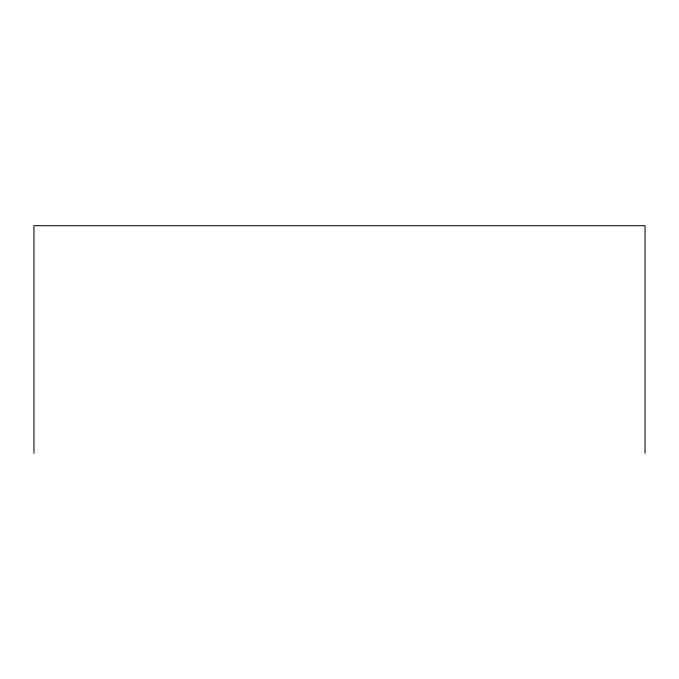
<?xml version="1.0" encoding="UTF-8"?>
<svg xmlns="http://www.w3.org/2000/svg" width="679" height="679" viewBox="0 0 679 679"><rect width="100%" height="100%" fill="white"/><g stroke="black" fill="none" stroke-linecap="round" stroke-linejoin="round"><path stroke-width="1.02" d="M645.05 453.292L645.05 225.708L33.95 225.708L33.95 453.292"/></g></svg>
